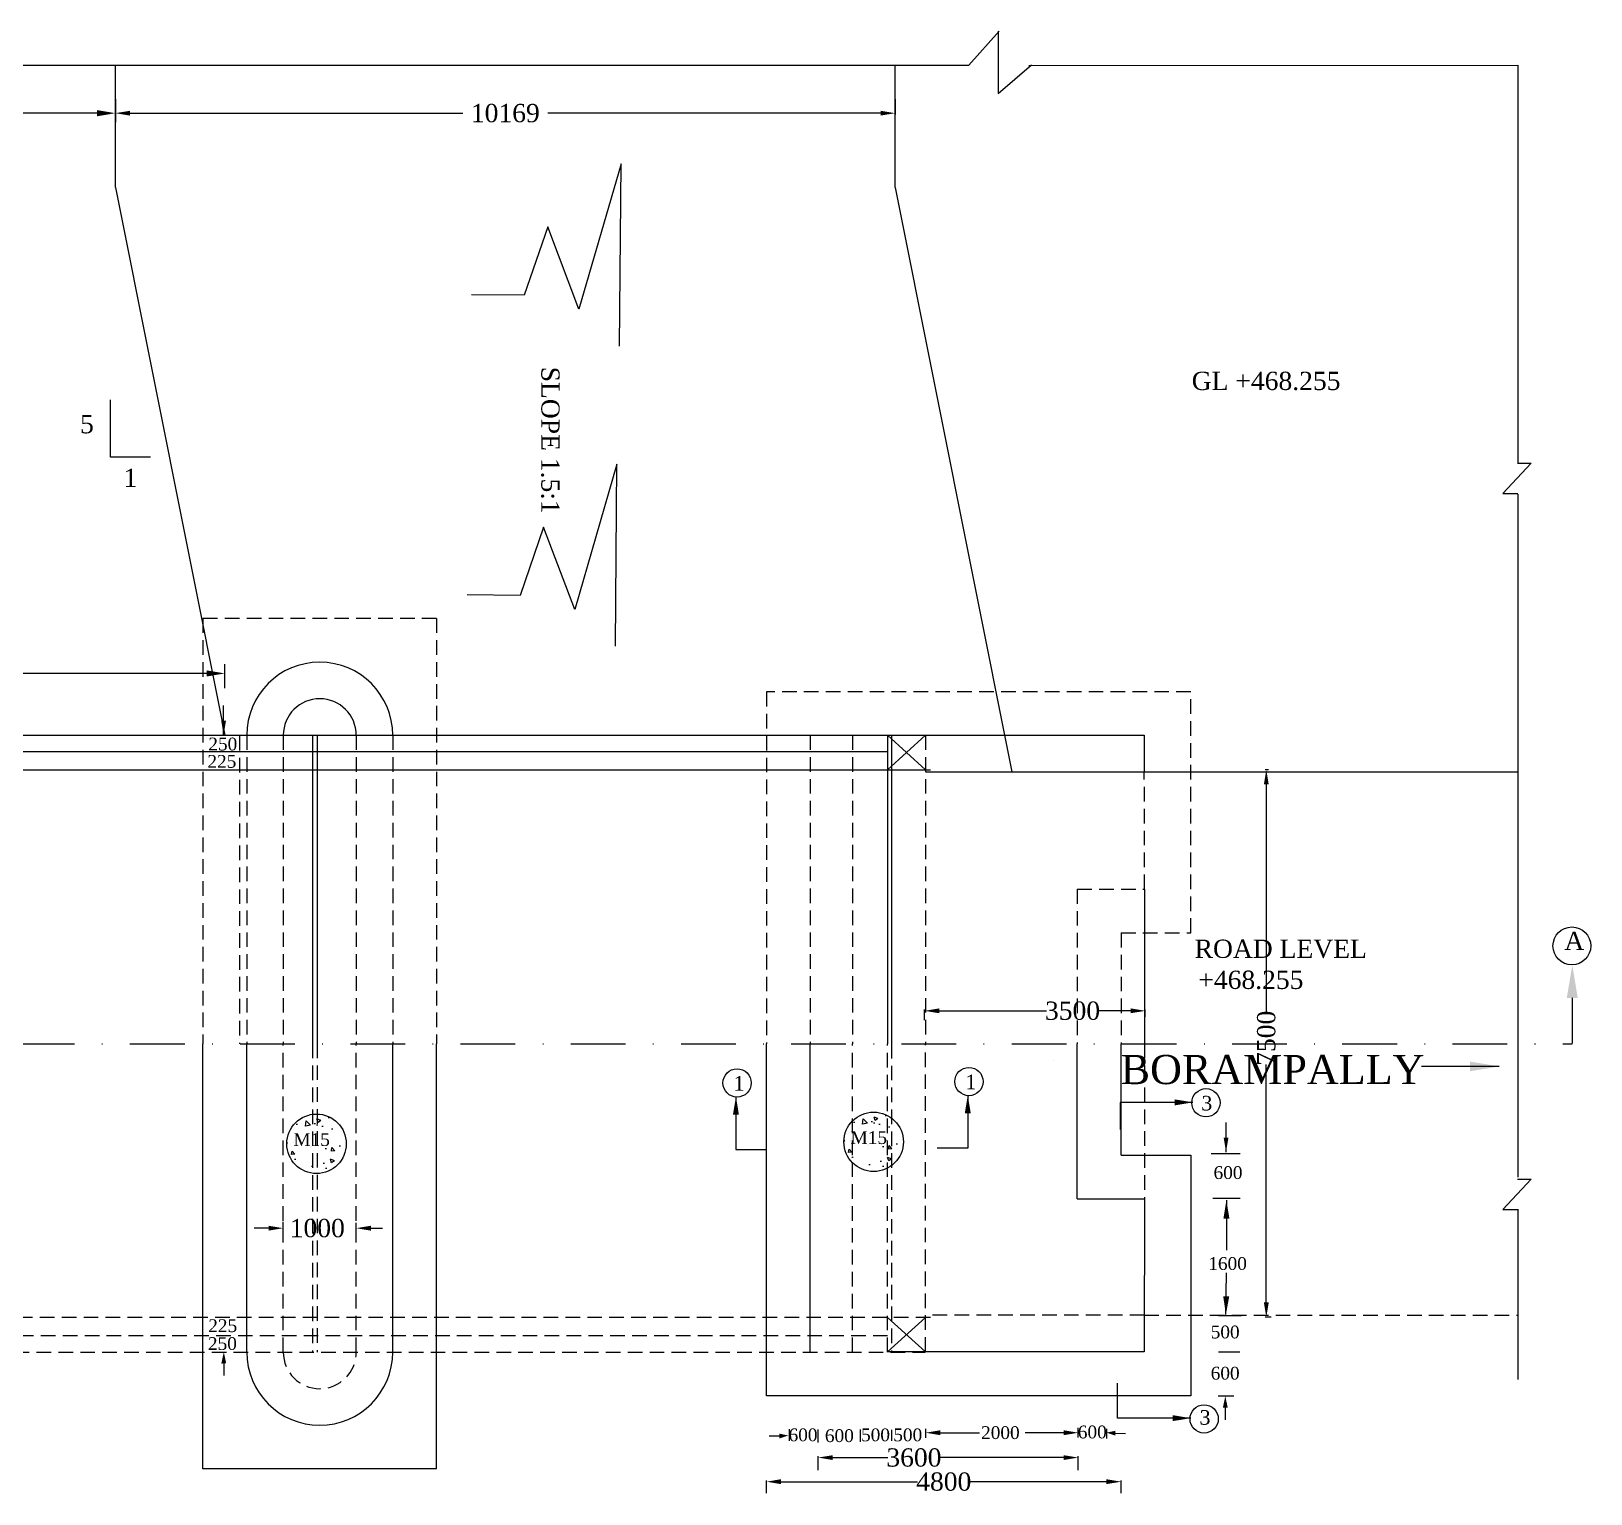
# Model space of a CAD drawing. Header units: millimetres. Extents: x 17 to 877, y -131 to 1336.
# Drawn here: x 320.7 to 534.4, y 147.6 to 348 of the extents above; entities that cross this region are included whole.
import ezdxf

# ---------------------------------------------------------------- set-up
doc = ezdxf.new("R2010")
doc.units = ezdxf.units.MM
doc.header["$MEASUREMENT"] = 0
for name, pattern in [('ACAD_ISO03W100', [30, 12, -18]), ('DASHDOT', [1, 0.5, -0.25, 0, -0.25]), ('HIDDEN', [0.375, 0.25, -0.125])]:
    doc.linetypes.add(name, pattern=pattern)
doc.styles.get("Standard").update_dxf_attribs({"font": 'times.ttf', "height": 2.5})
doc.dimstyles.new('ISO-25', dxfattribs={"dimtxt": 2.5, "dimasz": 2.5, "dimexe": 1.25, "dimexo": 0.625, "dimtad": 1, "dimtih": 1, "dimtoh": 1, "dimdsep": 46, "dimtxsty": 'Standard', "dimcen": 0.54, "dimadec": 0, "dimazin": 0, "dimtfac": 1, "dimtofl": 0, "dimtmove": 0, "dimatfit": 3, "dimfxl": 1, "dimarcsym": 0})
doc.dimstyles.get("Standard").update_dxf_attribs({"dimtxt": 2.5, "dimasz": 2.5, "dimexe": 0.01, "dimexo": 0.0625, "dimgap": 0.01, "dimtad": 0, "dimtih": 1, "dimtoh": 1, "dimdec": 4, "dimzin": 0, "dimdsep": 46, "dimtxsty": 'Standard', "dimcen": 0.09, "dimadec": 0, "dimazin": 0, "dimtfac": 1, "dimtdec": 4, "dimtofl": 0, "dimtmove": 0, "dimatfit": 3, "dimfxl": 1, "dimtolj": 1, "dimtzin": 0, "dimarcsym": 0})
doc.dimstyles.new('STANDARD$0', dxfattribs={"dimscale": 88.888889, "dimtxt": 0.02, "dimasz": 0.02, "dimexe": 0.01, "dimexo": 0.1, "dimgap": 0.01, "dimtad": 2, "dimtih": 1, "dimtoh": 1, "dimdec": 0, "dimzin": 1, "dimdsep": 46, "dimtxsty": 'Standard', "dimcen": 0.09, "dimadec": 0, "dimazin": 0, "dimtfac": 1, "dimtdec": 4, "dimtofl": 0, "dimtmove": 0, "dimatfit": 3, "dimfxl": 1, "dimtolj": 1, "dimtzin": 1, "dimarcsym": 0})
doc.dimstyles.new('STANDARD$7', dxfattribs={"dimtxt": 2, "dimasz": 2, "dimexe": 1.25, "dimexo": 0.625, "dimtad": 1, "dimdec": 0, "dimlfac": 0.5, "dimdsep": 46, "dimtxsty": 'Standard', "dimcen": 2.5, "dimadec": 0, "dimazin": 0, "dimtfac": 1, "dimtdec": 0, "dimtmove": 0, "dimatfit": 3, "dimfxl": 1, "dimtolj": 1, "dimtzin": 0, "dimarcsym": 0})

# ---------------------------------------------------------------- blocks, each defined once
blk = doc.blocks.new('*D31')
at = {"color": 0, "lineweight": -2, "transparency": 16777216}
for p, q in [((332.23, 338.63), (332.23, 336.55)), ((439.06, 338.63), (439.06, 336.55)), ((334.23, 336.73), (379.83, 336.73)), ((437.06, 336.73), (391.46, 336.73))]:
    blk.add_line(p, q, dxfattribs=at)
at = {"color": 0, "transparency": 16777216}
for points in [[(334.23, 337.06), (334.23, 336.4), (332.23, 336.73)], [(437.06, 337.06), (437.06, 336.4), (439.06, 336.73)]]:
    blk.add_solid(points, dxfattribs=at)
at = {"layer": 'Defpoints', "color": 0, "transparency": 16777216}
for p in [(332.23, 338.69), (439.06, 338.69), (439.06, 336.73)]:
    blk.add_point(p, dxfattribs=at)
at = {"color": 0, "transparency": 16777216, "insert": (385.65, 336.73), "char_height": 2.5, "attachment_point": 5}
blk.add_mtext('\\A1;10169', dxfattribs=at)
blk = doc.blocks.new('*D32')
at = {"color": 0, "lineweight": -2, "transparency": 16777216}
for p, q in [((217.23, 258), (217.23, 261.25)), ((347.23, 258), (347.23, 261.25)), ((219.73, 260), (277.27, 260)), ((344.73, 260), (287.19, 260))]:
    blk.add_line(p, q, dxfattribs=at)
at = {"color": 0, "transparency": 16777216}
for points in [[(219.73, 260.42), (219.73, 259.58), (217.23, 260)], [(344.73, 260.42), (344.73, 259.58), (347.23, 260)]]:
    blk.add_solid(points, dxfattribs=at)
at = {"layer": 'Defpoints', "color": 0, "transparency": 16777216}
for p in [(347.23, 260), (217.23, 257.38), (347.23, 257.38)]:
    blk.add_point(p, dxfattribs=at)
at = {"color": 0, "transparency": 16777216, "insert": (282.23, 260), "char_height": 2.5, "attachment_point": 5}
blk.add_mtext('13000', dxfattribs=at)
blk = doc.blocks.new('*D33')
at = {"color": 0, "lineweight": -2, "transparency": 16777216}
for p, q in [((232.23, 336.67), (232.23, 335.48)), ((234.73, 336.73), (276.75, 336.73)), ((329.73, 336.73), (286.66, 336.73)), ((332.23, 336.67), (332.23, 335.48))]:
    blk.add_line(p, q, dxfattribs=at)
at = {"color": 0, "transparency": 16777216}
for points in [[(234.73, 337.15), (234.73, 336.31), (232.23, 336.73)], [(329.73, 337.15), (329.73, 336.31), (332.23, 336.73)]]:
    blk.add_solid(points, dxfattribs=at)
at = {"layer": 'Defpoints', "color": 0, "transparency": 16777216}
for p in [(232.23, 337.3), (332.23, 337.3), (332.23, 336.73)]:
    blk.add_point(p, dxfattribs=at)
at = {"color": 0, "transparency": 16777216, "insert": (281.71, 336.73), "char_height": 2.5, "attachment_point": 5}
blk.add_mtext('10000', dxfattribs=at)
blk = doc.blocks.new('*D36')
at = {"color": 0, "lineweight": -2, "transparency": 16777216}
for p, q in [((443.1, 212.5), (443.1, 213.97)), ((445.1, 213.79), (459.8, 213.79)), ((471.33, 213.79), (466.93, 213.79)), ((473.33, 212.95), (473.33, 213.97))]:
    blk.add_line(p, q, dxfattribs=at)
at = {"color": 0, "transparency": 16777216}
for points in [[(445.1, 214.12), (445.1, 213.46), (443.1, 213.79)], [(471.33, 214.12), (471.33, 213.46), (473.33, 213.79)]]:
    blk.add_solid(points, dxfattribs=at)
at = {"layer": 'Defpoints', "color": 0, "transparency": 16777216}
for p in [(443.1, 213.79), (443.1, 212.43), (473.33, 212.89)]:
    blk.add_point(p, dxfattribs=at)
at = {"color": 0, "transparency": 16777216, "insert": (463.36, 213.79), "char_height": 2.5, "attachment_point": 5}
blk.add_mtext('\\A1;3500', dxfattribs=at)
blk = doc.blocks.new('*D39')
at = {"color": 0, "lineweight": -2, "transparency": 16777216}
for p, q in [((490.22, 246.79), (489.73, 246.79)), ((489.91, 244.79), (489.91, 213.59)), ((489.91, 173.85), (489.91, 206.46)), ((490.56, 171.85), (489.73, 171.85))]:
    blk.add_line(p, q, dxfattribs=at)
at = {"color": 0, "transparency": 16777216}
for points in [[(489.57, 244.79), (490.24, 244.79), (489.91, 246.79)], [(489.57, 173.85), (490.24, 173.85), (489.91, 171.85)]]:
    blk.add_solid(points, dxfattribs=at)
at = {"layer": 'Defpoints', "color": 0, "transparency": 16777216}
for p in [(489.91, 246.79), (490.28, 246.79), (490.62, 171.85)]:
    blk.add_point(p, dxfattribs=at)
at = {"color": 0, "transparency": 16777216, "insert": (489.91, 210.03), "char_height": 2.5, "attachment_point": 5, "rotation": 90}
blk.add_mtext('\\A1;7500', dxfattribs=at)
blk = doc.blocks.new('*D38')
at = {"color": 0, "lineweight": -2, "transparency": 16777216}
for p, q in [((421.43, 147.71), (421.43, 149.48)), ((423.43, 149.3), (442.11, 149.3)), ((468.01, 149.3), (449.33, 149.3)), ((470.01, 147.71), (470.01, 149.48))]:
    blk.add_line(p, q, dxfattribs=at)
at = {"color": 0, "transparency": 16777216}
for points in [[(423.43, 149.64), (423.43, 148.97), (421.43, 149.3)], [(468.01, 149.64), (468.01, 148.97), (470.01, 149.3)]]:
    blk.add_solid(points, dxfattribs=at)
at = {"layer": 'Defpoints', "color": 0, "transparency": 16777216}
for p in [(421.43, 149.3), (421.43, 147.64), (470.01, 147.64)]:
    blk.add_point(p, dxfattribs=at)
at = {"color": 0, "transparency": 16777216, "insert": (445.72, 149.3), "char_height": 2.5, "attachment_point": 5}
blk.add_mtext('\\A1;4800', dxfattribs=at)
blk = doc.blocks.new('*D37')
at = {"color": 0, "lineweight": -2, "transparency": 16777216}
for p, q in [((428.51, 150.89), (428.51, 152.78)), ((430.51, 152.6), (438.07, 152.6)), ((462.14, 152.6), (445.2, 152.6)), ((464.14, 150.89), (464.14, 152.78))]:
    blk.add_line(p, q, dxfattribs=at)
at = {"color": 0, "transparency": 16777216}
for points in [[(430.51, 152.93), (430.51, 152.27), (428.51, 152.6)], [(462.14, 152.93), (462.14, 152.27), (464.14, 152.6)]]:
    blk.add_solid(points, dxfattribs=at)
at = {"layer": 'Defpoints', "color": 0, "transparency": 16777216}
for p in [(428.51, 152.6), (428.51, 150.82), (464.14, 150.82)]:
    blk.add_point(p, dxfattribs=at)
at = {"color": 0, "transparency": 16777216, "insert": (441.63, 152.6), "char_height": 2.5, "attachment_point": 5}
blk.add_mtext('\\A1;3600', dxfattribs=at)

msp = doc.modelspace()

# ---------------------------------------------------------------- hatches: boundary and pattern name
h = msp.add_hatch()
h.set_pattern_fill('AR-CONC', color=256, scale=0.03, style=0)
h.set_pattern_definition([(130, (465.7735, 85.2472), (-5.46554, -0.47817), [0.5715, -6.2865]), (185, (465.7735, 85.247), (1.05728, 5.7317), [0.4572, -5.0292]), (79.549, (465.318, 85.2074), (-4.40828, 5.2535), [0.4857, -5.3427]), (133.816, (465.7735, 86.771), (-8.13237, -1.26127), [0.85725, -9.42975]), (83.3644, (465.096, 86.666), (-7.12213, 7.42277), [0.72855, -8.01405]), (188.816, (465.7735, 86.771), (-7.12214, 7.42275), [0.6858, -7.5438]), (159, (465.0115, 86.3902), (-4.54845, -3.06797), [0.5715, -6.2865]), (214, (465.0115, 86.39), (-1.85406, 5.52564), [0.4572, -5.0292]), (108.5486, (464.6325, 86.1346), (-6.4025, 2.45769), [0.4857, -5.3427]), (142.5, (465.7735, 85.2472), (-0.092658, 2.53665), [0, -4.96824, 0, -5.1054, 0, -5.04825]), (172.5, (465.7735, 85.2472), (-2.00459, 3.005417), [0, -2.91084, 0, -4.85394, 0, -1.92405]), (212.5, (467.4727, 85.2472), (-4.067718, -0.171862), [0, -1.905, 0, -5.9436, 0, -7.8867]), (222.5, (468.2347, 85.2472), (-4.443875, 0.762795), [0, -2.4765, 0, -3.94716, 0, -5.6007])])
edge = h.paths.add_edge_path()
edge.add_arc((359.78479, 195.57722), 4.07461, 0, 360)
h = msp.add_hatch()
h.set_pattern_fill('AR-CONC', color=256, scale=0.03, style=0)
h.set_pattern_definition([(130, (542.0995, 85.5175), (-5.46554, -0.47817), [0.5715, -6.2865]), (185, (542.0995, 85.5175), (1.05728, 5.7317), [0.4572, -5.0292]), (79.549, (541.644, 85.4777), (-4.40828, 5.2535), [0.4857, -5.3427]), (133.816, (542.0995, 87.0415), (-8.13237, -1.26127), [0.85725, -9.42975]), (83.3644, (541.422, 86.9364), (-7.12213, 7.42277), [0.72855, -8.01405]), (188.816, (542.0995, 87.0415), (-7.12214, 7.42275), [0.6858, -7.5438]), (159, (541.3375, 86.6605), (-4.54845, -3.06797), [0.5715, -6.2865]), (214, (541.3375, 86.6605), (-1.85406, 5.52564), [0.4572, -5.0292]), (108.5486, (540.9585, 86.405), (-6.4025, 2.45769), [0.4857, -5.3427]), (142.5, (542.0995, 85.5175), (-0.092658, 2.53665), [0, -4.96824, 0, -5.1054, 0, -5.04825]), (172.5, (542.0995, 85.5175), (-2.00459, 3.005417), [0, -2.91084, 0, -4.85394, 0, -1.92405]), (212.5, (543.7988, 85.5175), (-4.067718, -0.171862), [0, -1.905, 0, -5.9436, 0, -7.8867]), (222.5, (544.5608, 85.5175), (-4.443875, 0.762795), [0, -2.4765, 0, -3.94716, 0, -5.6007])])
edge = h.paths.add_edge_path()
edge.add_arc((436.11084, 195.8475), 4.07461, 0, 360)

# ---------------------------------------------------------------- linework, layer by layer
for p, q in [((449.14658, 343.30117), (453.31895, 347.95733)), ((453.16073, 347.95733), (453.16073, 339.41969)), ((181.72421, 343.30117), (448.78535, 343.30117)), ((332.23199, 326.53895), (332.23199, 343.30117)), ((439.05874, 326.53895), (439.05874, 343.30117)), ((448.78535, 343.30117), (449.14658, 343.30117)), ((453.16073, 339.41969), (457.74914, 343.3723)), ((457.36043, 343.28088), (524.34419, 343.3102)), ((524.34419, 343.3102), (524.34419, 288.76789)), ((401.5213, 329.8072), (395.73495, 309.8787)), ((401.31565, 304.83869), (401.5213, 329.8072)), ((332.23199, 326.53895), (347.23199, 251.53895)), ((439.05874, 326.53895), (455.05874, 246.53895)), ((391.45496, 321.15054), (388.2546, 311.81307)), ((395.73495, 309.8787), (391.45496, 321.15054)), ((388.2546, 311.81307), (381.01199, 311.87272)), ((331.55064, 289.60513), (331.55064, 297.48312)), ((337.02794, 289.60513), (331.55064, 289.60513)), ((400.94488, 288.67996), (395.15853, 268.75145)), ((400.73923, 263.71145), (400.94488, 288.67996)), ((526.17492, 288.80075), (522.32036, 284.65275)), ((524.32964, 288.80075), (526.17492, 288.80075)), ((522.32036, 284.65275), (524.34419, 284.65275)), ((524.34419, 284.57042), (524.34419, 191.01442)), ((390.87854, 280.0233), (387.67818, 270.68583)), ((395.15853, 268.75145), (390.87854, 280.0233)), ((387.67818, 270.68583), (380.43557, 270.74548)), ((110.3905, 251.53895), (455.3905, 251.53895)), ((359.23196, 251.53895), (359.23196, 209.28895)), ((359.89048, 251.53895), (359.89048, 209.28895)), ((438.03199, 251.53895), (438.03199, 209.28895)), ((438.03199, 251.53895), (443.23199, 246.78895)), ((443.23199, 251.53895), (438.03199, 246.78895)), ((438.03199, 251.53895), (443.23199, 246.78895)), ((443.23199, 251.53895), (438.03199, 246.78895)), ((438.03199, 251.53895), (443.23199, 246.78895)), ((443.23199, 251.53895), (438.03199, 246.78895)), ((438.03199, 251.53895), (443.23199, 246.78895)), ((443.23199, 251.53895), (438.03199, 246.78895)), ((438.57349, 251.53895), (438.57349, 209.2737)), ((454.07347, 251.53895), (473.18003, 251.53895)), ((455.3905, 251.53895), (473.18003, 251.53895)), ((473.18003, 251.53895), (473.18003, 246.53895)), ((126.43199, 249.28895), (437.98457, 249.28895)), ((121.8905, 246.78895), (443.8905, 246.78895)), ((443.23199, 246.53895), (473.19236, 246.53895)), ((473.19236, 246.53895), (524.34419, 246.53895)), ((473.23199, 230.46089), (473.23199, 209.28895)), ((531.82631, 215.55095), (531.82631, 209.29651)), ((344.23199, 151.03895), (344.23199, 209.28895)), ((350.23199, 167.03895), (350.23199, 209.28895)), ((370.23422, 167.03895), (370.23422, 209.28895)), ((376.23199, 151.03895), (376.23199, 209.28895)), ((421.43199, 161.03895), (421.43199, 209.28895)), ((424.53199, 209.28895), (424.53199, 209.28895)), ((424.53199, 209.28895), (424.53199, 209.28895)), ((424.53199, 209.28895), (424.53199, 209.28895)), ((424.53199, 209.28895), (424.53199, 209.28895)), ((424.53199, 209.28895), (424.53199, 209.28895)), ((424.53199, 209.28895), (424.53199, 209.28895)), ((424.53199, 209.28895), (424.53199, 209.28895)), ((424.53199, 209.28895), (424.53199, 209.28895)), ((424.53199, 209.28895), (424.53199, 209.28895)), ((424.53199, 209.28895), (424.53199, 209.28895)), ((424.53199, 209.28895), (424.53199, 209.28895)), ((424.53199, 209.28895), (424.53199, 209.28895)), ((424.53199, 209.28895), (424.53199, 209.28895)), ((424.53199, 209.28895), (424.53199, 209.28895)), ((424.53199, 209.28895), (424.53199, 209.28895)), ((424.53199, 209.28895), (424.53199, 209.28895)), ((427.43199, 167.03895), (427.43199, 209.28895)), ((438.03199, 209.21211), (438.03199, 209.28895)), ((464.01119, 188.03895), (464.01119, 209.28895)), ((470.01119, 194.03895), (470.01119, 209.28895)), ((460.70584, 207.02887), (460.70584, 207.02887)), ((470.01119, 194.03895), (479.57058, 194.03895)), ((479.57058, 194.03895), (479.57058, 161.03895)), ((482.3487, 194.23925), (486.31874, 194.23925)), ((526.17492, 190.74263), (522.32036, 186.59463)), ((524.32964, 190.74263), (526.17492, 190.74263)), ((464.01119, 188.03895), (473.23199, 188.03895)), ((473.23199, 188.03895), (473.18032, 167.07574)), ((486.34652, 188.09452), (482.56007, 188.09452)), ((522.32036, 186.59463), (524.34419, 186.59463)), ((524.34419, 186.64315), (524.34419, 163.28549)), ((353.23199, 184.01821), (351.23199, 184.01821)), ((355.23199, 183.03273), (355.23199, 184.87345)), ((365.23199, 183.03273), (365.23199, 184.75074)), ((367.23199, 184.01821), (368.80988, 184.01821)), ((443.23199, 167.08486), (438.03199, 171.78895)), ((438.03199, 167.08486), (443.23199, 171.78895)), ((483.3497, 172.08426), (486.51083, 172.08426)), ((486.27894, 167.03186), (483.33682, 167.03186)), ((479.57058, 161.03895), (421.43199, 161.03895)), ((483.32118, 161.03895), (485.461, 161.03895)), ((424.53433, 156.48953), (424.53433, 154.88183)), ((428.53089, 154.64833), (428.53089, 156.43795)), ((434.29906, 154.74775), (434.29906, 156.43795)), ((438.55485, 156.40159), (438.55485, 154.90654)), ((443.25526, 155.31494), (443.25526, 156.52068)), ((445.25526, 156.00646), (450.59773, 156.00646)), ((462.14145, 156.00646), (456.87494, 156.00646)), ((464.14145, 155.34944), (464.14145, 156.66692)), ((468.01119, 156.5335), (468.01119, 155.21434)), ((376.23199, 151.03895), (344.23199, 151.03895))]:
    msp.add_line(p, q)
at = {"linetype": 'HIDDEN', "ltscale": 8}
for p, q in [((344.23199, 267.53895), (344.23199, 209.28895)), ((376.23199, 267.53895), (344.23199, 267.53895)), ((376.23199, 267.53895), (376.23199, 209.28895)), ((479.57058, 257.46089), (421.43199, 257.46089)), ((421.43199, 257.46089), (421.43199, 209.28895)), ((479.57058, 224.46089), (479.57058, 257.46089)), ((349.23201, 251.42632), (349.23201, 209.28895)), ((350.23199, 251.53895), (350.23199, 209.28895)), ((355.23199, 251.53895), (355.23199, 209.28895)), ((365.23199, 251.53895), (365.23199, 209.28895)), ((370.23422, 251.53895), (370.23422, 209.28895)), ((427.43199, 251.53895), (427.43199, 209.28895)), ((433.23199, 251.53895), (433.23199, 209.28895)), ((443.23199, 251.53895), (443.23199, 209.28895)), ((473.23199, 230.46089), (473.19236, 246.53895)), ((464.01119, 230.46089), (473.23199, 230.46089)), ((464.01119, 230.46089), (464.01119, 209.28895)), ((470.01119, 224.46089), (479.57058, 224.46089)), ((470.01119, 224.46089), (470.01119, 209.28895)), ((355.23199, 167.03895), (355.23199, 209.28895)), ((359.23196, 209.28336), (359.23196, 167.03895)), ((359.89048, 209.31763), (359.89048, 167.03895)), ((365.23199, 167.03895), (365.23199, 209.28895)), ((433.23199, 167.03895), (433.23199, 209.28895)), ((438.03199, 167.03895), (438.03199, 209.28895)), ((438.03199, 167.03895), (438.03199, 209.28895)), ((438.03199, 167.03895), (438.03199, 209.28895)), ((438.03199, 167.03895), (438.03199, 209.21211)), ((438.57349, 209.2737), (438.57349, 167.03895)), ((443.23199, 167.08486), (443.23199, 209.28895)), ((473.23199, 209.28895), (473.23199, 188.03895)), ((443.8905, 171.78895), (121.8905, 171.78895)), ((473.19266, 172.08486), (443.23199, 172.08486)), ((473.19266, 172.08486), (524.34419, 172.08486)), ((438.03069, 169.28857), (126.43199, 169.28896)), ((126.43199, 167.09067), (443.19007, 167.03895))]:
    msp.add_line(p, q, dxfattribs=at)
at = {"color": 0, "linetype": 'DASHDOT', "ltscale": 15}
msp.add_line((243.62219, 209.28895), (531.80011, 209.28895), dxfattribs=at)
at = {"linetype": 'ACAD_ISO03W100', "ltscale": 8}
msp.add_line((473.18032, 167.07574), (438.03199, 167.08486), dxfattribs=at)
for points in [[(347.07983, 165.48951), (347.08332, 163.84685)], [(484.29135, 159.42619), (484.28786, 157.78353)], [(423.20192, 155.54789), (421.81672, 155.52793)], [(469.23366, 155.94112), (470.61885, 155.92116)]]:
    msp.add_lwpolyline(points)
for centre, radius in [((531.77087, 222.68206), 2.59327), ((417.40637, 203.91098), 1.93746), ((449.17024, 204.10131), 1.93746), ((481.63663, 201.19722), 1.93746), ((359.78479, 195.57722), 4.07461), ((436.11084, 195.8475), 4.07461), ((481.39121, 157.89681), 1.93746)]:
    msp.add_circle(centre, radius)
for centre, radius, start, end in [((360.23199, 251.53895), 10, 0, 180), ((360.23199, 251.53895), 5, 0, 180), ((360.23199, 167.03895), 10, 180, 0)]:
    msp.add_arc(centre, radius, start, end)
at = {"linetype": 'HIDDEN', "ltscale": 8}
msp.add_arc((360.23199, 167.03895), 5, 180, 0, dxfattribs=at)
for points in [[(532.57631, 215.55095), (531.82631, 220.05095), (531.07631, 215.55095)], [(353.23199, 184.35154), (353.23199, 183.68488), (355.23199, 184.01821)], [(367.23199, 184.35154), (367.23199, 183.68488), (365.23199, 184.01821)], [(346.74651, 165.48589), (347.08332, 167.08062), (347.41314, 165.49313)], [(484.62466, 159.42257), (484.28786, 161.0173), (483.95804, 159.42982)], [(445.25526, 156.33979), (445.25526, 155.67312), (443.25526, 156.00646)], [(462.14145, 156.33979), (462.14145, 155.67312), (464.14145, 156.00646)], [(469.22885, 155.60782), (468.02921, 156.0208), (469.23846, 156.27442)], [(423.20672, 155.21459), (424.40637, 155.62757), (423.19712, 155.88119)]]:
    msp.add_solid(points)

# ---------------------------------------------------------------- texts
for s, height, rotation, p in [('SLOPE 1.5:1', 2.5, 270, (390.58664, 302.01083)), ('3', 2, 358.8562331, (480.97936, 200.15869)), ('3', 2, 358.8562331, (480.73394, 157.12034))]:
    msp.add_text(s, height=height, rotation=rotation).set_placement(p)
for s, height, p in [('GL +468.255', 2.5, (479.69023, 298.81411)), ('5', 2.5, (327.38863, 292.89032)), ('1', 2.5, (333.34371, 285.54496)), ('A', 2.5, (530.73689, 222.13155)), ('ROAD LEVEL ', 2.5, (480.08717, 221.04173)), ('+468.255', 2.5, (480.59282, 216.78607)), ('BORAMPALLY', 4, (469.95549, 203.75216)), ('1', 2, (416.91583, 202.86397)), ('1', 2, (448.6797, 203.0543))]:
    msp.add_text(s, height=height).set_placement(p)
at = {"attachment_point": 5}
for s, insert, char_height in [('250', (346.94328, 250.31743), 1.75), ('225', (346.81355, 247.94016), 1.75), ('600', (484.66196, 191.61935), 1.75), ('\\A1;1000', (359.89048, 184.01821), 2.5), ('1600 ', (484.60284, 179.16846), 1.75), ('225', (346.93428, 170.65361), 1.75), ('250', (346.89133, 168.20639), 1.75), ('500', (484.27178, 169.78806), 1.75), ('600', (484.27178, 164.1492), 1.75), ('600', (426.43744, 155.70291), 1.75), ('600', (431.41497, 155.59285), 1.75), ('500', (436.36862, 155.70291), 1.75), ('500', (440.78632, 155.70291), 1.75), ('2000', (453.47557, 156.00646), 1.75), ('600', (466.06761, 156.09615), 1.75)]:
    msp.add_mtext(s, dxfattribs=dict(at, insert=insert, char_height=char_height))
at = {"char_height": 1.75, "width": 32.0681171, "attachment_point": 3}
for insert in [(361.61542, 197.03108), (437.94147, 197.30136)]:
    msp.add_mtext('M15 ', dxfattribs=dict(at, insert=insert))

# ---------------------------------------------------------------- dimensions: what is measured, and where the dimension line sits
dim = msp.add_linear_dim(base=(332.23199, 336.73043), p1=(232.23199, 337.2997), p2=(332.23199, 337.2997), text='10000', dimstyle='ISO-25', override={"dimtad": 0})
dim.commit()
dim.dimension.update_dxf_attribs({"geometry": '*D33', "text_midpoint": (281.70759, 336.73043), "dimtype": 160})
for base, p1, p2, text, dimstyle, override, picture, middle in [((439.05874, 336.73043), (332.23199, 338.69266), (439.05874, 338.69266), '10169', 'STANDARD$0', {"dimscale": 1, "dimtxt": 2.5, "dimasz": 2, "dimexe": 0.18, "dimexo": 0.0625, "dimgap": 1.5, "dimtad": 0, "dimtih": 0, "dimtoh": 0, "dimdec": 4, "dimzin": 0, "dimtxsty": 'Standard', "dimtmove": 2, "dimtzin": 0}, '*D31', (385.64536, 336.73043)), ((347.23199, 259.99996), (217.23199, 257.37871), (347.23199, 257.37871), '13000', 'ISO-25', {"dimtad": 0, "dimtxsty": 'Standard'}, '*D32', (282.23199, 259.99996))]:
    dim = msp.add_linear_dim(base=base, p1=p1, p2=p2, text=text, dimstyle=dimstyle, override=override)
    dim.commit()
    dim.dimension.update_dxf_attribs({"geometry": picture, "text_midpoint": middle})
for base, p1, p2, angle, text, picture, middle in [((489.90677, 246.78631), (490.62421, 171.84981), (490.2782, 246.78631), 90, '7500', '*D39', (489.90677, 210.02649)), ((443.10231, 213.78881), (473.33129, 212.88519), (443.10231, 212.43338), 180, '3500', '*D36', (463.3642, 213.78881)), ((428.51263, 152.60082), (464.14145, 150.82343), (428.51263, 150.82343), 180, '3600', '*D37', (441.6348, 152.60082))]:
    dim = msp.add_linear_dim(base=base, p1=p1, p2=p2, angle=angle, text=text, dimstyle='STANDARD$0', override={"dimscale": 1, "dimtxt": 2.5, "dimasz": 2, "dimexe": 0.18, "dimexo": 0.0625, "dimtad": 0, "dimtih": 0, "dimtoh": 0, "dimdec": 4, "dimzin": 0, "dimtxsty": 'Standard', "dimtzin": 0})
    dim.commit()
    dim.dimension.update_dxf_attribs({"geometry": picture, "text_midpoint": middle, "dimtype": 160})
dim = msp.add_linear_dim(base=(421.43199, 149.3035), p1=(470.01119, 147.64255), p2=(421.43199, 147.64255), angle=180, text='4800', dimstyle='STANDARD$0', override={"dimscale": 1, "dimtxt": 2.5, "dimasz": 2, "dimexe": 0.18, "dimexo": 0.0625, "dimtad": 0, "dimtih": 0, "dimtoh": 0, "dimdec": 4, "dimzin": 0, "dimtxsty": 'Standard', "dimtzin": 0})
dim.commit()
dim.dimension.update_dxf_attribs({"geometry": '*D38', "text_midpoint": (445.72159, 149.3035)})

# ---------------------------------------------------------------- leaders
for points, dimstyle, override in [([(347.05445, 251.54461), (347.05445, 255.58956)], 'STANDARD$7', {"dimgap": 0.625, "dimtad": 0, "dimtxsty": 'Standard'}), ([(521.8232, 206.17713), (511.15219, 206.17713)], 'STANDARD$7', {"dimasz": 4, "dimgap": 0.625, "dimtad": 0}), ([(417.24606, 202.04508), (417.24606, 194.80433), (421.43199, 194.80433)], 'Standard', {"dimgap": 1.5, "dimtad": 0, "dimtxsty": 'Standard'}), ([(449.00994, 202.23542), (449.00994, 194.99466), (444.79648, 194.99466)], 'Standard', {"dimgap": 1.5, "dimtad": 0, "dimtxsty": 'Standard'}), ([(479.85588, 201.25135), (469.90149, 201.25135), (469.90149, 197.55113)], 'Standard', {"dimgap": 1.5, "dimtad": 0, "dimtxsty": 'Standard'}), ([(484.39284, 194.43642), (484.39284, 198.48138)], 'STANDARD$7', {"dimgap": 0.625, "dimtad": 0, "dimtxsty": 'Standard'}), ([(484.43494, 187.84151), (484.46739, 180.98738)], 'Standard', {"dimgap": 1.5, "dimtad": 0, "dimtxsty": 'Standard'}), ([(484.37296, 172.18), (484.46739, 177.92394)], 'Standard', {"dimgap": 1.5, "dimtad": 0, "dimtxsty": 'Standard'}), ([(479.55802, 158.00318), (469.51665, 158.00318), (469.51665, 162.8083)], 'Standard', {"dimgap": 1.5, "dimtad": 0, "dimtxsty": 'Standard'})]:
    msp.add_leader(points, dimstyle=dimstyle, override=override)

doc.saveas('drawing.dxf')
